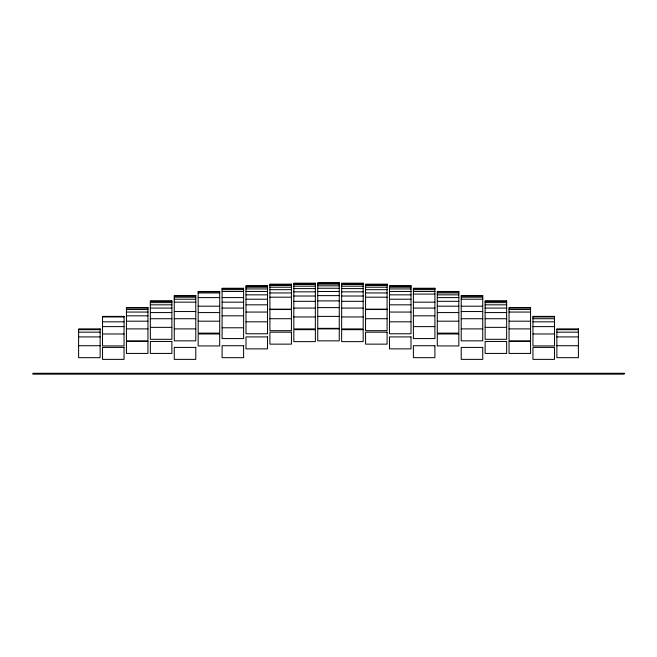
<?xml version="1.0" encoding="UTF-8"?>
<svg xmlns="http://www.w3.org/2000/svg" width="657" height="657" viewBox="0 0 657 657"><rect width="100%" height="100%" fill="white"/><g stroke="black" fill="none" stroke-linecap="round" stroke-linejoin="round"><path stroke-width="0.99" d="M317.742 283.175L339.258 283.175M293.827 283.504L315.352 283.504M341.648 283.504L363.173 283.504M317.742 284.161L339.258 284.161M269.912 284.497L291.437 284.497M293.827 284.497L315.352 284.497M341.648 284.497L363.173 284.497M365.563 284.497L387.088 284.497M269.912 285.499L291.437 285.499M365.563 285.499L387.088 285.499M317.742 285.836L339.258 285.836M245.997 286.181L267.522 286.181M293.827 286.181L315.352 286.181M341.648 286.181L363.173 286.181M389.478 286.181L411.003 286.181M245.997 287.208L267.522 287.208M269.912 287.208L291.437 287.208M365.563 287.208L387.088 287.208M389.478 287.208L411.003 287.208M317.742 288.251L339.258 288.251M222.091 288.604L243.607 288.604M293.827 288.604L315.352 288.604M341.648 288.604L363.173 288.604M413.393 288.604L434.909 288.604M245.997 288.957L267.522 288.957M389.478 288.957L411.003 288.957M222.091 289.663L243.607 289.663M269.912 289.663L291.437 289.663M365.563 289.663L387.088 289.663M413.393 289.663L434.909 289.663M222.091 291.47L243.607 291.47M245.997 291.47L267.522 291.47M317.742 291.47L339.258 291.47M389.478 291.47L411.003 291.47M413.393 291.47L434.909 291.47M198.176 291.839L219.701 291.839M293.827 291.839L315.352 291.839M341.648 291.839L363.173 291.839M437.299 291.839L458.824 291.839M198.176 292.948L219.701 292.948M269.912 292.948L291.437 292.948M365.563 292.948L387.088 292.948M437.299 292.948L458.824 292.948M413.393 294.081L434.909 294.081M245.997 294.845L267.522 294.845M389.478 294.845L411.003 294.845M437.299 294.845L458.824 294.845M317.742 295.617L339.258 295.617M174.261 296.011L195.786 296.011M293.827 296.011L315.352 296.011M341.648 296.011L363.173 296.011M461.214 296.011L482.739 296.011M174.261 297.194L195.786 297.194M269.912 297.194L291.437 297.194M365.563 297.194L387.088 297.194M461.214 297.194L482.739 297.194M198.176 297.596L219.701 297.596M222.091 297.596L243.607 297.596M437.299 297.596L458.824 297.596M174.261 299.222L195.786 299.222M245.997 299.222L267.522 299.222M389.478 299.222L411.003 299.222M461.214 299.222L482.739 299.222M317.742 300.89L339.258 300.89M150.346 301.317L171.871 301.317M293.827 301.317L315.352 301.317M341.648 301.317L363.173 301.317M437.299 301.317L458.824 301.317M485.129 301.317L506.654 301.317M174.261 302.171L195.786 302.171M222.091 302.171L243.607 302.171M413.393 302.171L434.909 302.171M150.346 302.606L171.871 302.606M485.129 302.606L506.654 302.606M150.346 304.823L171.871 304.823M245.997 304.823L267.522 304.823M389.478 304.823L411.003 304.823M485.129 304.823L506.654 304.823M198.176 306.195L219.701 306.195M437.299 306.195L458.824 306.195M461.214 306.195L482.739 306.195M317.742 307.599L339.258 307.599M126.44 308.076L147.956 308.076M150.346 308.076L171.871 308.076M222.091 308.076L243.607 308.076M293.827 308.076L315.352 308.076M341.648 308.076L363.173 308.076M413.393 308.076L434.909 308.076M485.129 308.076L506.654 308.076M509.044 308.076L530.56 308.076M269.912 309.151L291.437 309.151M365.563 309.151L387.088 309.151M126.44 309.537L147.956 309.537M269.912 309.537L291.437 309.537M365.563 309.537L387.088 309.537M509.044 309.537L530.56 309.537M174.261 311.541L195.786 311.541M461.214 311.541L482.739 311.541M126.44 312.059L147.956 312.059M245.997 312.059L267.522 312.059M389.478 312.059L411.003 312.059M509.044 312.059L530.56 312.059M150.346 312.576L171.871 312.576M198.176 312.576L219.701 312.576M437.299 312.576L458.824 312.576M485.129 312.576L506.654 312.576M126.44 315.828L147.956 315.828M222.091 315.828L243.607 315.828M413.393 315.828L434.909 315.828M317.742 316.387L339.258 316.387M102.525 316.961L124.05 316.961M293.827 316.961L315.352 316.961M341.648 316.961L363.173 316.961M532.95 316.961L554.475 316.961M150.346 318.719L171.871 318.719M174.261 318.719L195.786 318.719M269.912 318.719L291.437 318.719M365.563 318.719L387.088 318.719M461.214 318.719L482.739 318.719M485.129 318.719L506.654 318.719M532.95 318.719L554.475 318.719M126.44 321.183L147.956 321.183M198.176 321.183L219.701 321.183M437.299 321.183L458.824 321.183M509.044 321.183L530.56 321.183M102.525 321.815L124.05 321.815M245.997 321.815L267.522 321.815M389.478 321.815L411.003 321.815M532.95 321.815L554.475 321.815M102.525 326.619L124.05 326.619M413.393 326.619L434.909 326.619M532.95 326.619L554.475 326.619M150.346 327.358L171.871 327.358M485.129 327.358L506.654 327.358M222.091 327.786L243.607 327.786M126.44 328.886L147.956 328.886M174.261 328.886L195.786 328.886M461.214 328.886L482.739 328.886M509.044 328.886L530.56 328.886M78.61 329.674L100.135 329.674M556.865 329.674L578.39 329.674M78.61 332.179L100.135 332.179M556.865 332.179L578.39 332.179M102.525 333.978L124.05 333.978M532.95 333.978L554.475 333.978M78.61 336.91L100.135 336.91M556.865 336.91L578.39 336.91M78.61 345.722L100.135 345.722M556.865 345.722L578.39 345.722M339.258 282.847L317.742 282.847L317.742 328.344L339.258 328.344L339.258 282.847M315.352 283.175L293.827 283.175L293.827 328.919L315.352 328.919L315.352 283.175M363.173 283.175L341.648 283.175L341.648 328.919L363.173 328.919L363.173 283.175M291.437 284.161L269.912 284.161L269.912 330.676L291.437 330.676L291.437 284.161M387.088 284.161L365.563 284.161L365.563 330.676L387.088 330.676L387.088 284.161M267.522 285.836L245.997 285.836L245.997 333.772L267.522 333.772L267.522 285.836M411.003 285.836L389.478 285.836L389.478 333.772L411.003 333.772L411.003 285.836M243.607 288.251L222.091 288.251L222.091 338.569L243.607 338.569L243.607 288.251M434.909 288.251L413.393 288.251L413.393 338.569L434.909 338.569L434.909 288.251M219.701 291.47L198.176 291.47L198.176 333.132L219.701 333.132L219.701 291.47M458.824 291.47L437.299 291.47L437.299 333.132L458.824 333.132L458.824 291.47M195.786 295.617L174.261 295.617L174.261 340.843L195.786 340.843L195.786 295.617M482.739 295.617L461.214 295.617L461.214 340.843L482.739 340.843L482.739 295.617M171.871 300.89L150.346 300.89L150.346 339.316L171.871 339.316L171.871 300.89M506.654 300.89L485.129 300.89L485.129 339.316L506.654 339.316L506.654 300.89M147.956 307.599L126.44 307.599L126.44 340.843L147.956 340.843L147.956 307.599M530.56 307.599L509.044 307.599L509.044 340.843L530.56 340.843L530.56 307.599M124.05 316.387L102.525 316.387L102.525 345.935L124.05 345.935L124.05 316.387M554.475 316.387L532.95 316.387L532.95 345.935L554.475 345.935L554.475 316.387M100.135 328.886L78.61 328.886L78.61 357.679L100.135 357.679L100.135 328.886M339.258 328.886L317.742 328.886L317.742 340.843L339.258 340.843L339.258 328.886M578.39 328.886L556.865 328.886L556.865 357.679L578.39 357.679L578.39 328.886M315.352 329.674L293.827 329.674L293.827 341.632L315.352 341.632L315.352 329.674M363.173 329.674L341.648 329.674L341.648 341.632L363.173 341.632L363.173 329.674M291.437 332.179L269.912 332.179L269.912 344.137L291.437 344.137L291.437 332.179M387.088 332.179L365.563 332.179L365.563 344.137L387.088 344.137L387.088 332.179M219.701 333.978L198.176 333.978L198.176 345.935L219.701 345.935L219.701 333.978M458.824 333.978L437.299 333.978L437.299 345.935L458.824 345.935L458.824 333.978M267.522 336.91L245.997 336.91L245.997 348.867L267.522 348.867L267.522 336.91M411.003 336.91L389.478 336.91L389.478 348.867L411.003 348.867L411.003 336.91M147.956 341.468L126.44 341.468L126.44 353.425L147.956 353.425L147.956 341.468M171.871 341.468L150.346 341.468L150.346 353.425L171.871 353.425L171.871 341.468M506.654 341.468L485.129 341.468L485.129 353.425L506.654 353.425L506.654 341.468M530.56 341.468L509.044 341.468L509.044 353.425L530.56 353.425L530.56 341.468M243.607 345.722L222.091 345.722L222.091 357.679L243.607 357.679L243.607 345.722M434.909 345.722L413.393 345.722L413.393 357.679L434.909 357.679L434.909 345.722M124.05 347.413L102.525 347.413L102.525 359.371L124.05 359.371L124.05 347.413M195.786 347.413L174.261 347.413L174.261 359.371L195.786 359.371L195.786 347.413M482.739 347.413L461.214 347.413L461.214 359.371L482.739 359.371L482.739 347.413M554.475 347.413L532.95 347.413L532.95 359.371L554.475 359.371L554.475 347.413M624.15 373.283L32.85 373.283L32.85 374.153L624.15 374.153L624.15 373.283"/></g></svg>
